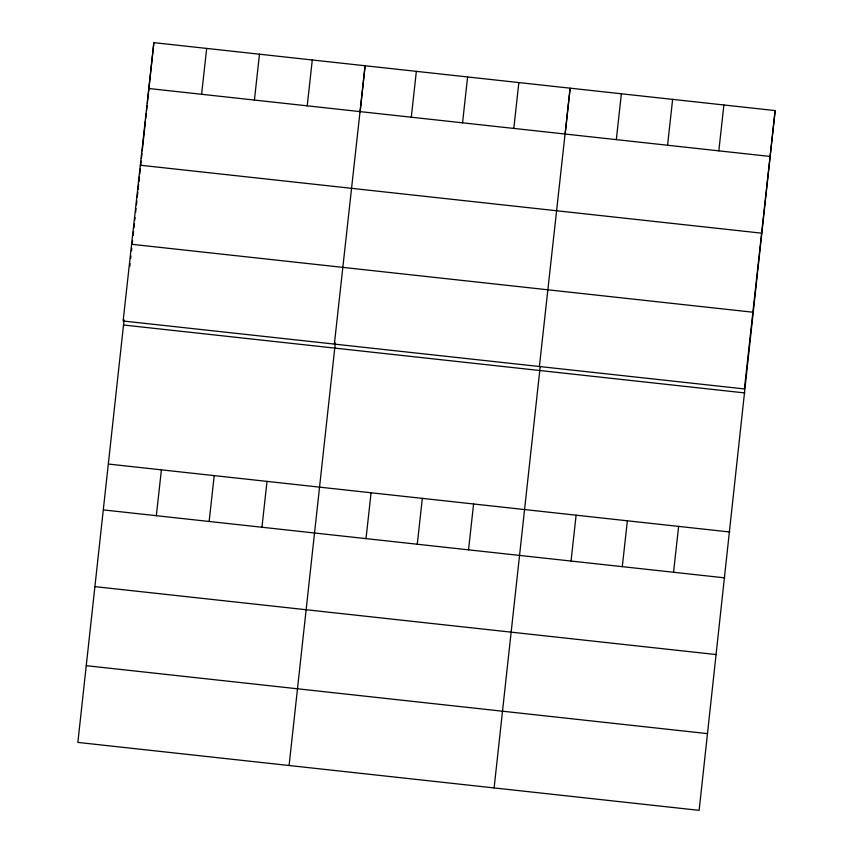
<?xml version="1.0" encoding="UTF-8"?>
<svg xmlns="http://www.w3.org/2000/svg" width="853" height="853" viewBox="0 0 853 853"><rect width="100%" height="100%" fill="white"/><g stroke="black" fill="none" stroke-linecap="round" stroke-linejoin="round"><path stroke-width="1.28" d="M775.142 110.591L744.413 388.936L123.131 320.995L153.86 42.65L775.142 110.591L699.14 810.35L77.858 742.409L124.08 319.886M129.848 266.147L130.125 263.598M130.68 258.48L130.946 255.921M131.501 250.803L131.778 248.244M132.322 243.126L132.599 240.567M133.153 235.449L133.558 231.611M133.974 227.772L134.39 223.934M134.795 220.095L135.073 217.536M135.627 212.418L136.032 208.58M136.448 204.741L136.864 200.903M137.269 197.064L137.823 191.957M138.101 189.398L138.644 184.28M138.922 181.721L139.476 176.571M139.753 173.991L140.308 168.841M140.585 166.271L141.14 161.11M141.417 158.541L141.961 153.391M142.238 150.81L145.426 121.201M145.703 118.62L146.258 113.47M146.535 110.901L147.079 105.751M147.356 103.17L153.86 42.65M335.314 342.981L289.092 765.514M360.115 112.106L365.095 65.745L334.365 344.09M540.194 366.683L494.111 787.927M565.134 134.529L570.124 88.168L539.395 366.513M201.607 94.288L206.671 48.429M156.334 515.702L161.398 469.843M254.418 100.057L259.483 54.197M209.145 521.482L214.21 475.622M307.229 105.836L312.283 59.977M261.956 527.25L267.01 481.391M411.285 117.213L416.349 71.353M366.012 538.627L371.076 492.767M462.55 122.821L467.604 76.962M417.266 544.235L422.331 498.376M513.805 128.419L518.859 82.56M468.532 549.844L473.586 503.984M616.314 139.636L621.379 93.777M571.041 561.05L576.106 515.191M667.568 145.234L672.633 99.374M622.295 566.659L627.36 520.799M718.823 150.842L723.888 104.983M673.55 572.256L678.615 526.397M148.795 88.509L770.078 156.451M140.329 165.226L761.612 233.168M131.607 244.278L752.879 312.209M123.525 325.004L744.808 392.934M108.587 464.064L729.869 532.005M103.522 509.923L724.805 577.865M95.056 586.651L716.339 654.582M86.324 665.692L707.606 733.633"/></g></svg>
